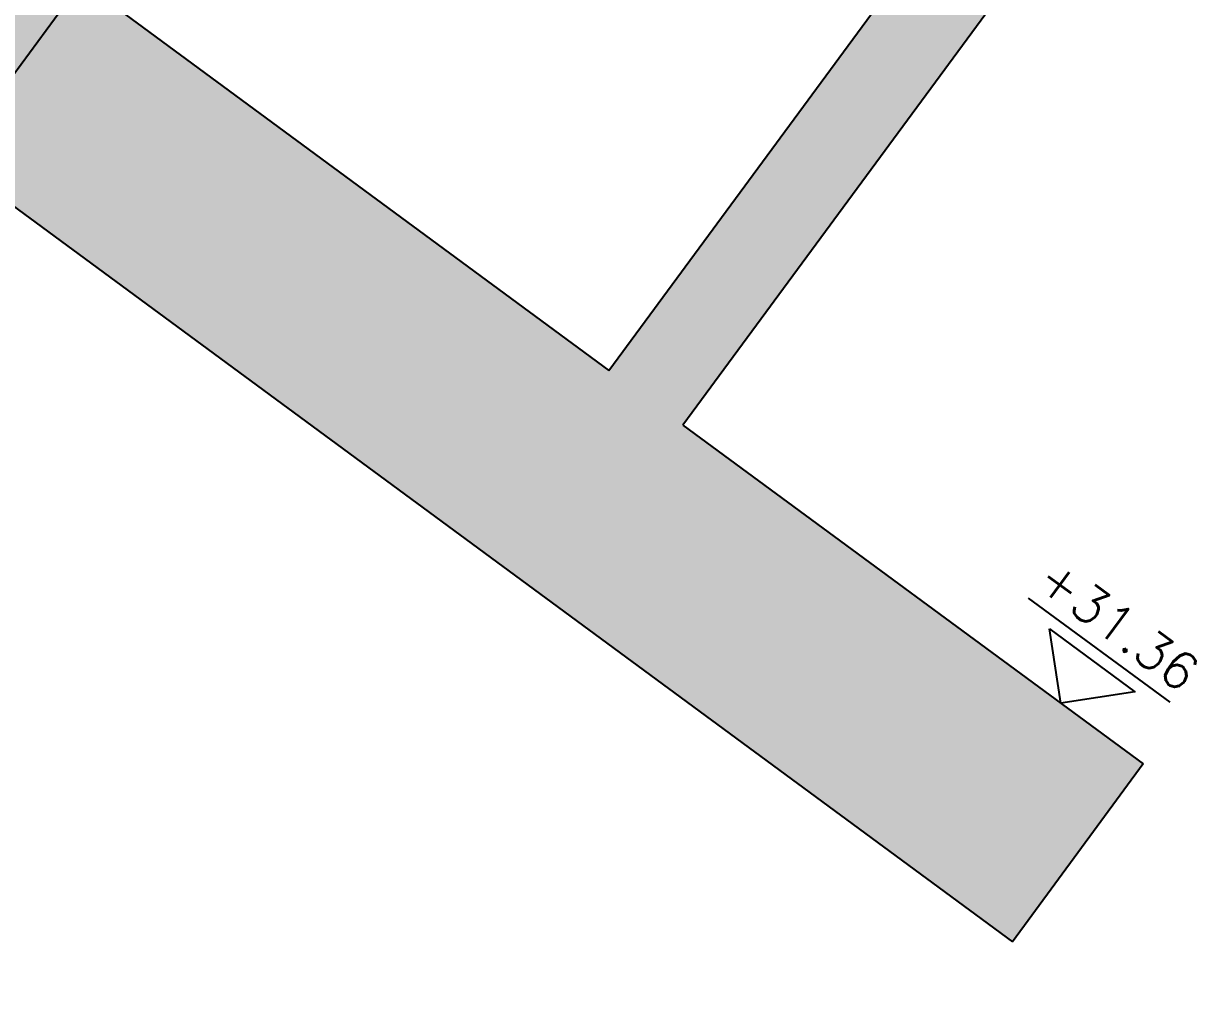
# Model space of a CAD drawing. Header units: millimetres. Extents: x 400392 to 401186, y 4543812 to 4544115.
# Drawn here: x 400763.21 to 400769.58, y 4544080.16 to 4544085.4 of the extents above; entities that cross this region are included whole.
import ezdxf
from ezdxf.enums import TextEntityAlignment as Align

# ---------------------------------------------------------------- set-up
doc = ezdxf.new("R2010")
doc.units = ezdxf.units.MM
for name, pattern in [('AKS', [3, 2.5, -0.25, 0, -0.25]), ('CONTINU', [0]), ('HIDDEN', [0.375, 0.25, -0.125])]:
    doc.linetypes.add(name, pattern=pattern)
for name, color, linetype in [('aks prota', 2, 'AKS'), ('kesit prota', 1, 'Continuous'), ('kesit tarama prota', 252, 'Continuous'), ('kot prota', 4, 'Continuous'), ('merdiven prota', 2, 'Continuous'), ('PRT-CST-rc_level', 6, 'Continuous'), ('PRT-CST-rc_levermark', 4, 'Continuous')]:
    doc.layers.add(name, color=color, linetype=linetype)
doc.styles.add('OLCU', font='romanstw.shx')

# ---------------------------------------------------------------- blocks, each defined once
blk = doc.blocks.new('KOTK5')
at = {"layer": 'PRT-CST-rc_levermark'}
blk.add_line((216.7, 160), (-213.3, 160), dxfattribs=at)
blk.add_lwpolyline([(130, 130), (-130, 130), (0, 0)], close=True, dxfattribs=at)
at = {"layer": 'PRT-CST-rc_level', "style": 'OLCU'}
blk.add_attdef('000.00', text='', height=90, dxfattribs=at).set_placement((0, 193.1), align=Align.CENTER)

msp = doc.modelspace()

# ---------------------------------------------------------------- hatches: boundary and pattern name
at = {"layer": 'kesit tarama prota'}
h = msp.add_hatch(color=256, dxfattribs=at)
h.dxf.hatch_style = 1
h.paths.add_polyline_path([(400769.29744, 4544081.37809), (400766.79467, 4544083.22079), (400768.71566, 4544085.82989), (400768.31312, 4544086.12627), (400768.20195, 4544085.9759), (400767.96842, 4544086.14784), (400767.86762, 4544086.01095), (400767.63409, 4544086.18289), (400767.5333, 4544086.04599), (400767.29977, 4544086.21793), (400767.19898, 4544086.08103), (400766.96545, 4544086.25297), (400766.86466, 4544086.11608), (400766.63112, 4544086.28802), (400766.53033, 4544086.15112), (400766.2968, 4544086.32306), (400766.19601, 4544086.18616), (400765.96248, 4544086.3581), (400765.86169, 4544086.22121), (400765.62815, 4544086.39315), (400765.52736, 4544086.25625), (400765.29383, 4544086.42819), (400765.19304, 4544086.29129), (400764.95951, 4544086.46323), (400764.85872, 4544086.32633), (400764.62518, 4544086.49827), (400764.52439, 4544086.36138), (400764.29086, 4544086.53332), (400764.19007, 4544086.39642), (400763.95654, 4544086.56836), (400763.85575, 4544086.43146), (400763.62222, 4544086.6034), (400763.52142, 4544086.46651), (400763.28789, 4544086.63845), (400763.1871, 4544086.50155), (400762.95357, 4544086.67349), (400762.85278, 4544086.53659), (400760.2514, 4544088.45189), (400760.15061, 4544088.31499), (400759.91708, 4544088.48693), (400759.81629, 4544088.35004), (400759.58275, 4544088.52198), (400759.48196, 4544088.38508), (400759.24843, 4544088.55702), (400759.14764, 4544088.42012), (400758.91411, 4544088.59206), (400758.81332, 4544088.45517), (400758.57978, 4544088.62711), (400758.47899, 4544088.49021), (400758.24546, 4544088.66215), (400758.14467, 4544088.52525), (400755.67246, 4544090.34545), (400757.03435, 4544092.19517), (400759.5596, 4544090.33592), (400762.16825, 4544090.02961), (400764.26986, 4544088.48227), (400764.56631, 4544088.88491), (400762.35525, 4544090.51284), (400759.7466, 4544090.81914), (400756.92816, 4544092.89426), (400755.77794, 4544091.33202), (400754.00248, 4544092.63922), (400753.29101, 4544091.67289), (400768.58597, 4544080.41176)])
h.paths.add_polyline_path([(400762.51636, 4544086.37076), (400768.06479, 4544085.78919), (400766.39204, 4544083.51724)], flags=16)

# ---------------------------------------------------------------- linework, layer by layer
at = {"layer": 'aks prota', "ltscale": 10}
msp.add_line((400750.3467, 4544067.72986), (400766.14863, 4544089.19217), dxfattribs=at)
at = {"layer": 'kesit prota', "color": 1}
for p, q in [((400762.51636, 4544086.37076), (400766.39204, 4544083.51724)), ((400766.39204, 4544083.51724), (400768.06479, 4544085.78919)), ((400766.79467, 4544083.22079), (400769.29744, 4544081.37809))]:
    msp.add_line(p, q, dxfattribs=at)
for points in [[(400753.29101, 4544091.67289), (400768.58597, 4544080.41176)], [(400768.71566, 4544085.82989), (400766.79467, 4544083.22079)]]:
    msp.add_lwpolyline(points, dxfattribs=at)
at = {"layer": 'merdiven prota', "linetype": 'HIDDEN', "ltscale": 10}
msp.add_lwpolyline([(400769.29744, 4544081.37809), (400768.58597, 4544080.41176)], dxfattribs=at)

# ---------------------------------------------------------------- block references
at = {"layer": 'kot prota', "linetype": 'CONTINU', "ltscale": 0.1}
ref = msp.add_blockref('KOTK5', (400768.84896, 4544081.7083), dxfattribs=dict(at, xscale=-0.002222222222222222, yscale=0.002222222222222222, zscale=0.002222222222222222, rotation=323.6371180961307))
ref.add_attrib('000.00', '+31.36', dxfattribs={"layer": 'PRT-CST-rc_level', "height": 0.2, "rotation": 323.637118, "style": 'OLCU'}).set_placement((400769.10343, 4544082.05392), align=Align.CENTER)

doc.saveas('drawing.dxf')
